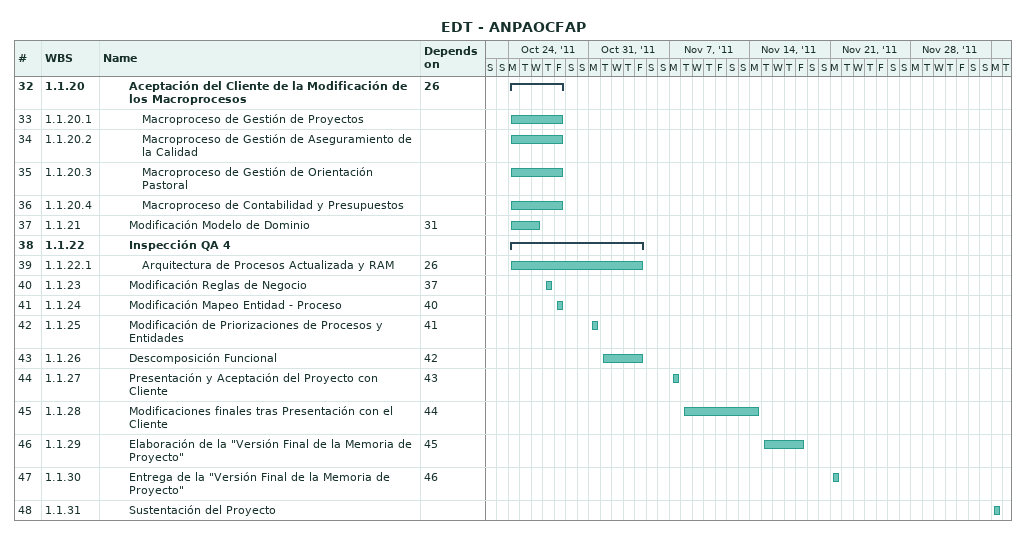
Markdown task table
EDT - ANPAOCFAP

| ID | WBS | Task | Start | Finish | Predecessors |
|---|---|---|---|---|---|
| 32 | 1.1.20 | **Aceptación del Cliente de la Modificación de los Macroprocesos** | 2011-10-24 | 2011-10-28 | 26 |
| 33 | 1.1.20.1 | Macroproceso de Gestión de Proyectos | 2011-10-24 | 2011-10-28 |  |
| 34 | 1.1.20.2 | Macroproceso de Gestión de Aseguramiento de la Calidad | 2011-10-24 | 2011-10-28 |  |
| 35 | 1.1.20.3 | Macroproceso de Gestión de Orientación Pastoral | 2011-10-24 | 2011-10-28 |  |
| 36 | 1.1.20.4 | Macroproceso de Contabilidad y Presupuestos | 2011-10-24 | 2011-10-28 |  |
| 37 | 1.1.21 | Modificación Modelo de Dominio | 2011-10-24 | 2011-10-26 | 31 |
| 38 | 1.1.22 | **Inspección QA 4** | 2011-10-24 | 2011-11-04 |  |
| 39 | 1.1.22.1 | Arquitectura de Procesos Actualizada y RAM | 2011-10-24 | 2011-11-04 | 26 |
| 40 | 1.1.23 | Modificación Reglas de Negocio | 2011-10-27 | 2011-10-27 | 37 |
| 41 | 1.1.24 | Modificación Mapeo Entidad - Proceso | 2011-10-28 | 2011-10-28 | 40 |
| 42 | 1.1.25 | Modificación de Priorizaciones de Procesos y Entidades | 2011-10-31 | 2011-10-31 | 41 |
| 43 | 1.1.26 | Descomposición Funcional | 2011-11-01 | 2011-11-04 | 42 |
| 44 | 1.1.27 | Presentación y Aceptación del Proyecto con Cliente | 2011-11-07 | 2011-11-07 | 43 |
| 45 | 1.1.28 | Modificaciones finales tras Presentación con el Cliente | 2011-11-08 | 2011-11-14 | 44 |
| 46 | 1.1.29 | Elaboración de la "Versión Final de la Memoria de Proyecto" | 2011-11-15 | 2011-11-18 | 45 |
| 47 | 1.1.30 | Entrega de la "Versión Final de la Memoria de Proyecto" | 2011-11-21 | 2011-11-21 | 46 |
| 48 | 1.1.31 | Sustentación del Proyecto | 2011-12-05 | 2011-12-05 |  |
